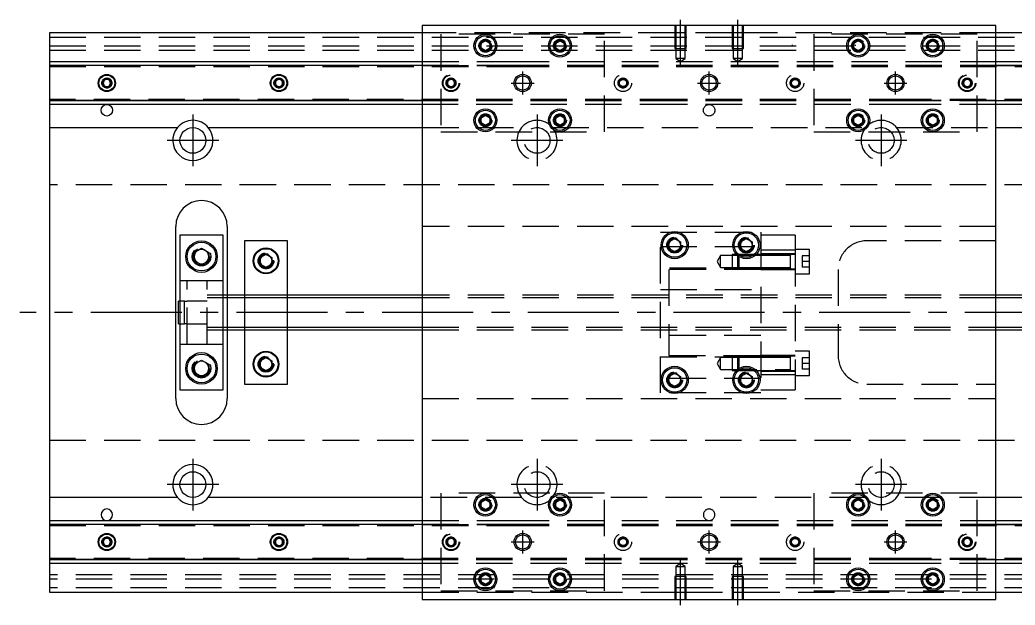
# Model space of a CAD drawing. Extents: x -10 to 660, y -257 to 102.
# Drawn here: x -10.3 to 336.7, y -102 to 102 of the extents above; entities that cross this region are included whole.
import ezdxf

# ---------------------------------------------------------------- set-up
doc = ezdxf.new("R2010")
doc.units = 0
doc.linetypes.add('CENTER', pattern=[50.8, 31.75, -6.35, 6.35, -6.35])
doc.linetypes.add('DASHED', pattern=[19.05, 12.7, -6.35])
doc.layers.get('0').update_dxf_attribs({"linetype": 'CONTINUOUS'})
doc.layers.add('CENTER', color=1, linetype='CENTER')

msp = doc.modelspace()

# ---------------------------------------------------------------- linework, layer by layer
at = {"color": 7, "linetype": 'CONTINUOUS'}
for p, q in [((0, 97.5), (0, 87.5)), ((130, 97.5), (0, 97.5)), ((330, 100), (130, 100)), ((130, 100), (130, -100)), ((330, -100), (330, 100)), ((460, 97.5), (330, 97.5)), ((150.5, 93.866026), (152, 94.73205)), ((150.5, 92.133974), (150.5, 93.866026)), ((152, 94.73205), (153.5, 93.866026)), ((153.5, 93.866026), (153.5, 92.133974)), ((176.5, 93.866026), (178, 94.73205)), ((176.5, 92.133974), (176.5, 93.866026)), ((178, 94.73205), (179.5, 93.866026)), ((179.5, 93.866026), (179.5, 92.133974)), ((280.5, 93.866026), (282, 94.73205)), ((280.5, 92.133974), (280.5, 93.866026)), ((282, 94.73205), (283.5, 93.866026)), ((283.5, 93.866026), (283.5, 92.133974)), ((306.5, 93.866026), (308, 94.73205)), ((306.5, 92.133974), (306.5, 93.866026)), ((308, 94.73205), (309.5, 93.866026)), ((309.5, 93.866026), (309.5, 92.133974)), ((152, 91.26795), (150.5, 92.133974)), ((153.5, 92.133974), (152, 91.26795)), ((178, 91.26795), (176.5, 92.133974)), ((179.5, 92.133974), (178, 91.26795)), ((282, 91.26795), (280.5, 92.133974)), ((283.5, 92.133974), (282, 91.26795)), ((308, 91.26795), (306.5, 92.133974)), ((309.5, 92.133974), (308, 91.26795)), ((0, 87.5), (130, 87.5)), ((0, 87.5), (0, 86.247728)), ((330, 87.5), (460, 87.5)), ((0, 86.247728), (130, 86.247728)), ((0, 86.247728), (0, 73.752272)), ((330, 86.247728), (460, 86.247728)), ((18.75, 80.721688), (20, 81.443376)), ((18.75, 79.278312), (18.75, 80.721688)), ((20, 81.443376), (21.25, 80.721688)), ((21.25, 80.721688), (21.25, 79.278312)), ((78.75, 80.721688), (80, 81.443376)), ((78.75, 79.278312), (78.75, 80.721688)), ((80, 81.443376), (81.25, 80.721688)), ((81.25, 80.721688), (81.25, 79.278312)), ((20, 78.556624), (18.75, 79.278312)), ((21.25, 79.278312), (20, 78.556624)), ((80, 78.556624), (78.75, 79.278312)), ((81.25, 79.278312), (80, 78.556624)), ((130, 73.752272), (0, 73.752272)), ((0, 73.752272), (0, 72.5)), ((460, 73.752272), (330, 73.752272)), ((130, 72.5), (0, 72.5)), ((0, 72.5), (0, 64.5)), ((460, 72.5), (330, 72.5)), ((150.5, 67.866026), (152, 68.73205)), ((150.5, 66.133974), (150.5, 67.866026)), ((152, 65.26795), (150.5, 66.133974)), ((152, 68.73205), (153.5, 67.866026)), ((153.5, 66.133974), (152, 65.26795)), ((153.5, 67.866026), (153.5, 66.133974)), ((176.5, 67.866026), (178, 68.73205)), ((176.5, 66.133974), (176.5, 67.866026)), ((178, 65.26795), (176.5, 66.133974)), ((178, 68.73205), (179.5, 67.866026)), ((179.5, 66.133974), (178, 65.26795)), ((179.5, 67.866026), (179.5, 66.133974)), ((280.5, 67.866026), (282, 68.73205)), ((280.5, 66.133974), (280.5, 67.866026)), ((282, 65.26795), (280.5, 66.133974)), ((282, 68.73205), (283.5, 67.866026)), ((283.5, 66.133974), (282, 65.26795)), ((283.5, 67.866026), (283.5, 66.133974)), ((306.5, 67.866026), (308, 68.73205)), ((306.5, 66.133974), (306.5, 67.866026)), ((308, 65.26795), (306.5, 66.133974)), ((308, 68.73205), (309.5, 67.866026)), ((309.5, 66.133974), (308, 65.26795)), ((309.5, 67.866026), (309.5, 66.133974)), ((0, 64.5), (44.638098, 64.5)), ((0, 64.5), (0, -64.5)), ((55.361902, 64.5), (130, 64.5)), ((330, 64.5), (404.638098, 64.5)), ((44, -30), (44, 30)), ((62, 30), (62, 6)), ((45.5, 27), (45.5, -27)), ((60.5, 27), (45.5, 27)), ((60.5, -27), (60.5, 27)), ((83, 25), (68, 25)), ((68, 25), (68, 6)), ((83, 6), (83, 25)), ((216, 24.6547), (218, 25.809402)), ((216, 22.3453), (216, 24.6547)), ((218, 25.809402), (220, 24.6547)), ((220, 24.6547), (220, 22.3453)), ((241, 24.6547), (243, 25.809402)), ((241, 22.3453), (241, 24.6547)), ((243, 25.809402), (245, 24.6547)), ((245, 24.6547), (245, 22.3453)), ((50.5, 20.943376), (53, 22.386752)), ((50.5, 18.056624), (50.5, 20.943376)), ((53, 22.386752), (55.5, 20.943376)), ((55.5, 20.943376), (55.5, 18.056624)), ((218, 21.190598), (216, 22.3453)), ((220, 22.3453), (218, 21.190598)), ((243, 21.190598), (241, 22.3453)), ((245, 22.3453), (243, 21.190598)), ((53, 16.613248), (50.5, 18.056624)), ((55.5, 18.056624), (53, 16.613248)), ((73.5, 19.1547), (75.5, 20.309402)), ((73.5, 16.8453), (73.5, 19.1547)), ((75.5, 20.309402), (77.5, 19.1547)), ((77.5, 19.1547), (77.5, 16.8453)), ((75.5, 15.690598), (73.5, 16.8453)), ((77.5, 16.8453), (75.5, 15.690598)), ((45, -4), (45, 4)), ((45.5, 4), (45, 4)), ((130, 6), (60.5, 6)), ((405, 6), (330, 6)), ((45, -4), (45.5, -4)), ((60.5, -6), (130, -6)), ((62, -6), (62, -30)), ((68, -6), (68, -25)), ((83, -25), (83, -6)), ((330, -6), (405, -6)), ((50.5, -18.056624), (53, -16.613248)), ((53, -16.613248), (55.5, -18.056624)), ((73.5, -16.8453), (75.5, -15.690598)), ((73.5, -19.1547), (73.5, -16.8453)), ((75.5, -15.690598), (77.5, -16.8453)), ((77.5, -16.8453), (77.5, -19.1547)), ((50.5, -20.943376), (50.5, -18.056624)), ((55.5, -18.056624), (55.5, -20.943376)), ((75.5, -20.309402), (73.5, -19.1547)), ((77.5, -19.1547), (75.5, -20.309402)), ((53, -22.386752), (50.5, -20.943376)), ((55.5, -20.943376), (53, -22.386752)), ((216, -22.3453), (218, -21.190598)), ((216, -24.6547), (216, -22.3453)), ((218, -21.190598), (220, -22.3453)), ((220, -22.3453), (220, -24.6547)), ((241, -22.3453), (243, -21.190598)), ((241, -24.6547), (241, -22.3453)), ((243, -21.190598), (245, -22.3453)), ((245, -22.3453), (245, -24.6547)), ((45.5, -27), (60.5, -27)), ((68, -25), (83, -25)), ((218, -25.809402), (216, -24.6547)), ((220, -24.6547), (218, -25.809402)), ((243, -25.809402), (241, -24.6547)), ((245, -24.6547), (243, -25.809402)), ((0, -64.5), (0, -72.5)), ((44.638098, -64.5), (0, -64.5)), ((130, -64.5), (55.361902, -64.5)), ((150.5, -66.133974), (152, -65.26795)), ((152, -65.26795), (153.5, -66.133974)), ((176.5, -66.133974), (178, -65.26795)), ((178, -65.26795), (179.5, -66.133974)), ((280.5, -66.133974), (282, -65.26795)), ((282, -65.26795), (283.5, -66.133974)), ((306.5, -66.133974), (308, -65.26795)), ((308, -65.26795), (309.5, -66.133974)), ((404.638098, -64.5), (330, -64.5)), ((150.5, -67.866026), (150.5, -66.133974)), ((152, -68.73205), (150.5, -67.866026)), ((153.5, -67.866026), (152, -68.73205)), ((153.5, -66.133974), (153.5, -67.866026)), ((176.5, -67.866026), (176.5, -66.133974)), ((178, -68.73205), (176.5, -67.866026)), ((179.5, -67.866026), (178, -68.73205)), ((179.5, -66.133974), (179.5, -67.866026)), ((280.5, -67.866026), (280.5, -66.133974)), ((282, -68.73205), (280.5, -67.866026)), ((283.5, -67.866026), (282, -68.73205)), ((283.5, -66.133974), (283.5, -67.866026)), ((306.5, -67.866026), (306.5, -66.133974)), ((308, -68.73205), (306.5, -67.866026)), ((309.5, -67.866026), (308, -68.73205)), ((309.5, -66.133974), (309.5, -67.866026)), ((0, -72.5), (130, -72.5)), ((0, -72.5), (0, -73.752272)), ((330, -72.5), (460, -72.5)), ((0, -73.752272), (130, -73.752272)), ((0, -73.752272), (0, -86.247728)), ((330, -73.752272), (460, -73.752272)), ((18.75, -79.278312), (20, -78.556624)), ((18.75, -80.721688), (18.75, -79.278312)), ((20, -78.556624), (21.25, -79.278312)), ((21.25, -79.278312), (21.25, -80.721688)), ((78.75, -79.278312), (80, -78.556624)), ((78.75, -80.721688), (78.75, -79.278312)), ((80, -78.556624), (81.25, -79.278312)), ((81.25, -79.278312), (81.25, -80.721688)), ((20, -81.443376), (18.75, -80.721688)), ((21.25, -80.721688), (20, -81.443376)), ((80, -81.443376), (78.75, -80.721688)), ((81.25, -80.721688), (80, -81.443376)), ((130, -86.247728), (0, -86.247728)), ((0, -86.247728), (0, -87.5)), ((460, -86.247728), (330, -86.247728)), ((130, -87.5), (0, -87.5)), ((0, -87.5), (0, -97.5)), ((460, -87.5), (330, -87.5)), ((150.5, -92.133974), (152, -91.26795)), ((150.5, -93.866026), (150.5, -92.133974)), ((152, -91.26795), (153.5, -92.133974)), ((153.5, -92.133974), (153.5, -93.866026)), ((176.5, -92.133974), (178, -91.26795)), ((176.5, -93.866026), (176.5, -92.133974)), ((178, -91.26795), (179.5, -92.133974)), ((179.5, -92.133974), (179.5, -93.866026)), ((280.5, -92.133974), (282, -91.26795)), ((280.5, -93.866026), (280.5, -92.133974)), ((282, -91.26795), (283.5, -92.133974)), ((283.5, -92.133974), (283.5, -93.866026)), ((306.5, -92.133974), (308, -91.26795)), ((306.5, -93.866026), (306.5, -92.133974)), ((308, -91.26795), (309.5, -92.133974)), ((309.5, -92.133974), (309.5, -93.866026)), ((152, -94.73205), (150.5, -93.866026)), ((153.5, -93.866026), (152, -94.73205)), ((178, -94.73205), (176.5, -93.866026)), ((179.5, -93.866026), (178, -94.73205)), ((282, -94.73205), (280.5, -93.866026)), ((283.5, -93.866026), (282, -94.73205)), ((308, -94.73205), (306.5, -93.866026)), ((309.5, -93.866026), (308, -94.73205)), ((0, -97.5), (130, -97.5)), ((130, -100), (330, -100)), ((330, -97.5), (460, -97.5))]:
    msp.add_line(p, q, dxfattribs=at)
at = {"color": 3, "linetype": 'DASHED'}
for p, q in [((218.000006, 97.5), (130, 97.5)), ((218.000006, 100), (218.000006, 92)), ((221.999994, 97.5), (218.000006, 97.5)), ((218.35, 100), (218.35, 92)), ((221.65, 92), (221.65, 100)), ((221.999994, 92), (221.999994, 100)), ((238.000006, 97.5), (221.999994, 97.5)), ((238.000006, 100), (238.000006, 92)), ((241.999994, 97.5), (238.000006, 97.5)), ((238.35, 100), (238.35, 92)), ((241.65, 92), (241.65, 100)), ((241.999994, 92), (241.999994, 100)), ((330, 97.5), (241.999994, 97.5)), ((0, 96), (460, 96)), ((193.5, 97), (136.5, 97)), ((136.5, 97), (136.5, 63)), ((193.5, 63), (193.5, 97)), ((323.5, 97), (266.5, 97)), ((266.5, 97), (266.5, 63)), ((323.5, 63), (323.5, 97)), ((0, 93), (460, 93)), ((0, 91.5), (460, 91.5)), ((153.973226, 93.326156), (154, 93)), ((176, 93), (176.023172, 93.30356)), ((218.000006, 92), (221.999994, 92)), ((218.35, 92), (218.35, 88.5)), ((221.65, 88.5), (221.65, 92)), ((238.000006, 92), (241.999994, 92)), ((238.35, 92), (238.35, 88.5)), ((241.65, 88.5), (241.65, 92)), ((258.973226, 93.326156), (259, 93)), ((281, 93), (281.030168, 93.346066)), ((130, 87.5), (161.5, 87.5)), ((161.5, 87.5), (218.5, 87.5)), ((221.65, 88.5), (218.35, 88.5)), ((218.35, 88.5), (220, 87.547372)), ((218.5, 87.5), (241.5, 87.5)), ((220, 87.547372), (221.65, 88.5)), ((241.65, 88.5), (238.35, 88.5)), ((238.35, 88.5), (240, 87.547372)), ((240, 87.547372), (241.65, 88.5)), ((241.5, 87.5), (298.5, 87.5)), ((298.5, 87.5), (330, 87.5)), ((0, 86.1147), (130, 86.1147)), ((0, 86.1), (161.5, 86.1)), ((0, 85.8), (161.5, 85.8)), ((130, 86.247728), (161.5, 86.247728)), ((130, 86.1147), (161.5, 86.1147)), ((161.5, 86.247728), (218.5, 86.247728)), ((161.5, 86.1147), (218.5, 86.1147)), ((161.5, 86.1), (218.5, 86.1)), ((161.5, 85.8), (218.5, 85.8)), ((218.5, 86.247728), (241.5, 86.247728)), ((218.5, 86.1147), (241.5, 86.1147)), ((218.5, 86.1), (241.5, 86.1)), ((218.5, 85.8), (241.5, 85.8)), ((241.5, 86.247728), (298.5, 86.247728)), ((241.5, 86.1147), (298.5, 86.1147)), ((241.5, 86.1), (298.5, 86.1)), ((241.5, 86.1), (298.5, 86.1)), ((241.5, 85.8), (298.5, 85.8)), ((241.5, 85.8), (298.5, 85.8)), ((298.5, 86.247728), (330, 86.247728)), ((298.5, 86.1147), (330, 86.1147)), ((298.5, 86.1), (460, 86.1)), ((298.5, 85.8), (460, 85.8)), ((330, 86.1147), (460, 86.1147)), ((21.477374, 80.25955), (21.5, 80)), ((78.5, 80), (78.516134, 80.21941)), ((138.5, 80), (138.516134, 80.21941)), ((138.75, 80.721688), (140, 81.443376)), ((138.75, 79.278312), (138.75, 80.721688)), ((140, 81.443376), (141.25, 80.721688)), ((141.25, 80.721688), (141.25, 79.278312)), ((318.5, 80), (318.516134, 80.21941)), ((318.75, 80.721688), (320, 81.443376)), ((318.75, 79.278312), (318.75, 80.721688)), ((320, 81.443376), (321.25, 80.721688)), ((321.25, 80.721688), (321.25, 79.278312)), ((140, 78.556624), (138.75, 79.278312)), ((141.25, 79.278312), (140, 78.556624)), ((320, 78.556624), (318.75, 79.278312)), ((321.25, 79.278312), (320, 78.556624)), ((161.5, 74.2), (0, 74.2)), ((161.5, 73.9), (0, 73.9)), ((130, 73.8853), (0, 73.8853)), ((161.5, 73.8853), (130, 73.8853)), ((161.5, 73.752272), (130, 73.752272)), ((218.5, 74.2), (161.5, 74.2)), ((218.5, 73.9), (161.5, 73.9)), ((218.5, 73.8853), (161.5, 73.8853)), ((218.5, 73.752272), (161.5, 73.752272)), ((241.5, 74.2), (218.5, 74.2)), ((241.5, 73.9), (218.5, 73.9)), ((241.5, 73.8853), (218.5, 73.8853)), ((241.5, 73.752272), (218.5, 73.752272)), ((298.5, 74.2), (241.5, 74.2)), ((298.5, 74.2), (241.5, 74.2)), ((298.5, 73.9), (241.5, 73.9)), ((298.5, 73.9), (241.5, 73.9)), ((298.5, 73.8853), (241.5, 73.8853)), ((298.5, 73.752272), (241.5, 73.752272)), ((460, 74.2), (298.5, 74.2)), ((460, 73.9), (298.5, 73.9)), ((330, 73.8853), (298.5, 73.8853)), ((330, 73.752272), (298.5, 73.752272)), ((460, 73.8853), (330, 73.8853)), ((161.5, 72.5), (130, 72.5)), ((218.5, 72.5), (161.5, 72.5)), ((241.5, 72.5), (218.5, 72.5)), ((298.5, 72.5), (241.5, 72.5)), ((330, 72.5), (298.5, 72.5)), ((150, 67), (150.030168, 67.346066)), ((176, 67), (176.023172, 67.30356)), ((283.973226, 67.326156), (284, 67)), ((306, 67), (306.030168, 67.346066)), ((130, 64.5), (164.638098, 64.5)), ((136.5, 63), (193.5, 63)), ((175.361903, 64.5), (284.638097, 64.5)), ((266.5, 63), (323.5, 63)), ((295.361902, 64.5), (330, 64.5)), ((460, 44.5), (0, 44.5)), ((330, 30), (130, 30)), ((213, -28), (213, 28)), ((213, 28), (248, 28)), ((248, 28), (248, -28)), ((260, 27), (248, 27)), ((260, 27), (260, 21.748564)), ((330, 25), (285, 25)), ((213, 23), (248, 23)), ((215.5, 23.5), (215.518502, 23.803588)), ((240.5, 23.5), (240.518502, 23.803588)), ((260, 21.748564), (248, 21.748564)), ((265, 22.00352), (260, 22.00352)), ((260, 21.748564), (260, -21.748564)), ((265, 13.50352), (265, 22.00352)), ((50, 19.5), (50.020026, 19.846056)), ((77.983582, 18.286038), (78, 18)), ((234, 19.85352), (232.787564, 17.75352)), ((232.787564, 17.75352), (234, 15.65352)), ((234, 15.65352), (234, 19.85352)), ((238, 19.85352), (234, 19.85352)), ((238, 20.253516), (238, 15.253526)), ((239.532604, 20.253516), (238, 20.253516)), ((240, 19.85352), (238, 19.85352)), ((240.25722, 20.253516), (239.532604, 20.253516)), ((240.33547, 20.18899), (240, 19.85352)), ((240, 19.81727), (240, 19.85352)), ((240.816954, 19.85352), (240, 19.85352)), ((240, 15.65352), (240, 19.81727)), ((240.4, 20.253518), (240.25722, 20.253516)), ((240.4, 20.25352), (240.33547, 20.18899)), ((240.4, 20.25352), (240.4, 20.13808)), ((245.742786, 20.25352), (240.4, 20.25352)), ((245.74278, 20.253516), (240.4, 20.253518)), ((240.4, 20.13808), (240.4, 19.524764)), ((240.4, 19.524764), (240.4, 15.25352)), ((245.183046, 19.85352), (240.816954, 19.85352)), ((246.04396, 19.85352), (245.183046, 19.85352)), ((246.467402, 20.25352), (245.742786, 20.25352)), ((248, 19.85352), (246.04396, 19.85352)), ((248, 20.253516), (246.467396, 20.253516)), ((248, 20.25352), (246.467402, 20.25352)), ((260, 20.50352), (248, 20.50352)), ((258.405, 20.25352), (248, 20.25352)), ((258.4, 19.85352), (248, 19.85352)), ((260, 20.25352), (258.395, 20.25352)), ((258.4, 15.253516), (258.4, 20.253526)), ((258.4, 19.85352), (258.4, 20.253526)), ((258.4, 15.253516), (258.4, 20.253526)), ((258.4, 19.996122), (258.4, 20.25352)), ((258.4, 20.25352), (258.4, 19.996072)), ((258.4, 15.51097), (258.4, 19.996122)), ((258.4, 15.65352), (258.4, 19.85352)), ((262.5, 19.75352), (262.5, 17.75352)), ((265, 19.75352), (262.5, 19.75352)), ((262.5, 17.75352), (262.5, 15.75352)), ((265, 17.75352), (262.5, 17.75352)), ((248, 15.5), (213, 15.5)), ((216, 15), (216, -15)), ((248, 15), (216, 15)), ((234, 15.65352), (238, 15.65352)), ((238, 15.65352), (240, 15.65352)), ((238, 15.253526), (240.4, 15.253524)), ((240, 15.65352), (248, 15.65352)), ((240, 15.65352), (240.4, 15.25352)), ((240.4, 15.25352), (248, 15.25352)), ((248, 15.65352), (258.4, 15.65352)), ((248, 15.25352), (258.405, 15.25352)), ((248, 15.00352), (260, 15.00352)), ((258.395, 15.25352), (260, 15.25352)), ((258.4, 15.253516), (258.4, 15.65352)), ((258.4, 15.510988), (258.4, 15.25352)), ((258.4, 15.25352), (258.4, 15.51097)), ((265, 15.75352), (262.5, 15.75352)), ((275, 15), (275, -15)), ((48, 11), (45.5, 11)), ((48, -11), (48, 11)), ((55, 11), (48, 11)), ((55, -11), (55, 11)), ((60.5, 11), (55, 11)), ((260, 13.50352), (265, 13.50352)), ((213, 8), (248, 8)), ((47.1, 4), (45.5, 4)), ((47.1, -4), (47.1, 4)), ((48, 3.8), (47.1, 3.8)), ((55, 4), (48, 4)), ((60.5, 6), (55, 6)), ((60.5, 5.125), (55, 5.125)), ((62, 6), (62, 5.125)), ((62, 5.125), (62, -5.125)), ((68, 6), (68, 5.125)), ((68, 5.125), (68, -5.125)), ((83, 5.125), (83, 6)), ((83, -5.125), (83, 5.125)), ((330, 6), (130, 6)), ((330, 5.125), (130, 5.125)), ((45.5, -4), (47.1, -4)), ((47.1, -3.8), (48, -3.8)), ((48, -4), (55, -4)), ((55, -5.125), (60.5, -5.125)), ((55, -6), (60.5, -6)), ((62, -5.125), (62, -6)), ((68, -5.125), (68, -6)), ((83, -6), (83, -5.125)), ((130, -5.125), (330, -5.125)), ((130, -6), (330, -6)), ((248, -8), (213, -8)), ((45.5, -11), (48, -11)), ((48, -11), (55, -11)), ((55, -11), (60.5, -11)), ((265, -13.50352), (260, -13.50352)), ((265, -22.00352), (265, -13.50352)), ((213, -15.5), (248, -15.5)), ((216, -15), (248, -15)), ((234, -15.65352), (232.787564, -17.75352)), ((234, -19.85352), (234, -15.65352)), ((238, -15.65352), (234, -15.65352)), ((238, -15.253526), (238, -20.253516)), ((240.399994, -15.253526), (238, -15.253526)), ((240, -15.65352), (238, -15.65352)), ((240.4, -15.25352), (240, -15.65352)), ((240, -19.85352), (240, -15.65352)), ((248, -15.65352), (240, -15.65352)), ((248, -15.253526), (240.399994, -15.253526)), ((240.4, -15.25352), (240.4, -19.524764)), ((248, -15.25352), (240.4, -15.25352)), ((260, -15.00352), (248, -15.00352)), ((258.405, -15.25352), (248, -15.25352)), ((258.4, -15.65352), (248, -15.65352)), ((260, -15.25352), (258.395, -15.25352)), ((258.4, -20.253526), (258.4, -15.253516)), ((258.4, -20.25267), (258.4, -15.253516)), ((258.4, -15.51092), (258.4, -15.25352)), ((258.4, -15.25352), (258.4, -15.51097)), ((258.4, -19.996072), (258.4, -15.51092)), ((262.5, -15.75352), (262.5, -17.75352)), ((265, -15.75352), (262.5, -15.75352)), ((50, -19.5), (50.020026, -19.153944)), ((77.983582, -17.713962), (78, -18)), ((232.787564, -17.75352), (234, -19.85352)), ((234, -19.85352), (258.4, -19.85352)), ((238, -20.253516), (239.532604, -20.253516)), ((239.532604, -20.253516), (240.25722, -20.253516)), ((240, -19.85352), (240.33547, -20.18899)), ((240.25722, -20.253516), (240.399994, -20.253516)), ((240.33547, -20.18899), (240.4, -20.25352)), ((240.4, -19.524764), (240.4, -20.13808)), ((240.4, -20.13808), (240.4, -20.25352)), ((240.4, -20.25352), (245.742786, -20.25352)), ((245.742786, -20.25352), (246.467402, -20.25352)), ((246.467396, -20.253516), (248, -20.253516)), ((246.467402, -20.25352), (248, -20.25352)), ((248, -20.25352), (258.405, -20.25352)), ((248, -20.50352), (260, -20.50352)), ((258.395, -20.25352), (260, -20.25352)), ((258.4, -19.996054), (258.4, -20.25352)), ((258.4, -20.25352), (258.4, -19.996072)), ((258.4, -20.253526), (258.4, -20.25267)), ((262.5, -17.75352), (262.5, -19.75352)), ((265, -17.75352), (262.5, -17.75352)), ((265, -19.75352), (262.5, -19.75352)), ((248, -23), (213, -23)), ((215.5, -23.5), (215.518502, -23.196412)), ((240.5, -23.5), (240.518502, -23.196412)), ((260, -21.748564), (248, -21.748564)), ((260, -21.748564), (248, -21.748564)), ((260, -21.748564), (260, -27)), ((260, -22.00352), (265, -22.00352)), ((248, -27), (260, -27)), ((285, -25), (330, -25)), ((130, -30), (330, -30)), ((248, -28), (213, -28)), ((0, -44.5), (460, -44.5)), ((164.638098, -64.5), (130, -64.5)), ((193.5, -63), (136.5, -63)), ((136.5, -63), (136.5, -97)), ((284.638097, -64.5), (175.361903, -64.5)), ((193.5, -97), (193.5, -63)), ((323.5, -63), (266.5, -63)), ((266.5, -63), (266.5, -97)), ((330, -64.5), (295.361902, -64.5)), ((323.5, -97), (323.5, -63)), ((153.973226, -66.673844), (154, -67)), ((176, -67), (176.023172, -66.69644)), ((283.973226, -66.673844), (284, -67)), ((309.973226, -66.673844), (310, -67)), ((130, -72.5), (161.5, -72.5)), ((161.5, -72.5), (218.5, -72.5)), ((218.5, -72.5), (241.5, -72.5)), ((241.5, -72.5), (298.5, -72.5)), ((298.5, -72.5), (330, -72.5)), ((0, -73.8853), (130, -73.8853)), ((0, -73.9), (161.5, -73.9)), ((0, -74.2), (161.5, -74.2)), ((130, -73.752272), (161.5, -73.752272)), ((130, -73.8853), (161.5, -73.8853)), ((161.5, -73.752272), (218.5, -73.752272)), ((161.5, -73.8853), (218.5, -73.8853)), ((161.5, -73.9), (218.5, -73.9)), ((161.5, -74.2), (218.5, -74.2)), ((218.5, -73.752272), (241.5, -73.752272)), ((218.5, -73.8853), (241.5, -73.8853)), ((218.5, -73.9), (241.5, -73.9)), ((218.5, -74.2), (241.5, -74.2)), ((241.5, -73.752272), (298.5, -73.752272)), ((241.5, -73.8853), (298.5, -73.8853)), ((241.5, -73.9), (298.5, -73.9)), ((241.5, -73.9), (298.5, -73.9)), ((241.5, -74.2), (298.5, -74.2)), ((241.5, -74.2), (298.5, -74.2)), ((298.5, -73.752272), (330, -73.752272)), ((298.5, -73.8853), (330, -73.8853)), ((298.5, -73.9), (460, -73.9)), ((298.5, -74.2), (460, -74.2)), ((330, -73.8853), (460, -73.8853)), ((21.477374, -79.74045), (21.5, -80)), ((78.5, -80), (78.516134, -79.78059)), ((138.5, -80), (138.516134, -79.78059)), ((138.75, -79.278312), (140, -78.556624)), ((138.75, -80.721688), (138.75, -79.278312)), ((140, -78.556624), (141.25, -79.278312)), ((141.25, -79.278312), (141.25, -80.721688)), ((318.75, -79.278312), (320, -78.556624)), ((318.75, -80.721688), (318.75, -79.278312)), ((320, -78.556624), (321.25, -79.278312)), ((321.25, -79.278312), (321.25, -80.721688)), ((321.477374, -79.74045), (321.5, -80)), ((140, -81.443376), (138.75, -80.721688)), ((141.25, -80.721688), (140, -81.443376)), ((320, -81.443376), (318.75, -80.721688)), ((321.25, -80.721688), (320, -81.443376)), ((161.5, -85.8), (0, -85.8)), ((161.5, -86.1), (0, -86.1)), ((130, -86.1147), (0, -86.1147)), ((161.5, -86.1147), (130, -86.1147)), ((161.5, -86.247728), (130, -86.247728)), ((218.5, -85.8), (161.5, -85.8)), ((218.5, -86.1), (161.5, -86.1)), ((218.5, -86.1147), (161.5, -86.1147)), ((218.5, -86.247728), (161.5, -86.247728)), ((241.5, -85.8), (218.5, -85.8)), ((241.5, -86.1), (218.5, -86.1)), ((241.5, -86.1147), (218.5, -86.1147)), ((241.5, -86.247728), (218.5, -86.247728)), ((298.5, -85.8), (241.5, -85.8)), ((298.5, -85.8), (241.5, -85.8)), ((298.5, -86.1), (241.5, -86.1)), ((298.5, -86.1), (241.5, -86.1)), ((298.5, -86.1147), (241.5, -86.1147)), ((298.5, -86.247728), (241.5, -86.247728)), ((460, -85.8), (298.5, -85.8)), ((460, -86.1), (298.5, -86.1)), ((330, -86.1147), (298.5, -86.1147)), ((330, -86.247728), (298.5, -86.247728)), ((460, -86.1147), (330, -86.1147)), ((161.5, -87.5), (130, -87.5)), ((218.5, -87.5), (161.5, -87.5)), ((220, -87.547372), (218.35, -88.5)), ((218.35, -88.5), (220, -88.5)), ((218.35, -88.5), (218.35, -92)), ((241.5, -87.5), (218.5, -87.5)), ((221.65, -88.5), (220, -87.547372)), ((220, -88.5), (221.65, -88.5)), ((221.65, -92), (221.65, -88.5)), ((240, -87.547372), (238.35, -88.5)), ((238.35, -88.5), (240, -88.5)), ((238.35, -88.5), (238.35, -92)), ((241.65, -88.5), (240, -87.547372)), ((240, -88.5), (241.65, -88.5)), ((298.5, -87.5), (241.5, -87.5)), ((241.65, -92), (241.65, -88.5)), ((330, -87.5), (298.5, -87.5)), ((460, -91.5), (0, -91.5)), ((460, -93), (0, -93)), ((153.973226, -92.673844), (154, -93)), ((179.973226, -92.673844), (180, -93)), ((221.999994, -92), (218.000006, -92)), ((218.000006, -92), (218.000006, -100)), ((218.35, -92), (218.35, -100)), ((221.65, -100), (221.65, -92)), ((221.999994, -100), (221.999994, -92)), ((241.999994, -92), (238.000006, -92)), ((238.000006, -92), (238.000006, -100)), ((238.35, -92), (238.35, -100)), ((241.65, -100), (241.65, -92)), ((241.999994, -100), (241.999994, -92)), ((283.973226, -92.673844), (284, -93)), ((306, -93), (306.030168, -92.653934)), ((460, -96), (0, -96)), ((136.5, -97), (193.5, -97)), ((266.5, -97), (323.5, -97)), ((130, -97.5), (218.000006, -97.5)), ((218.000006, -97.5), (221.999994, -97.5)), ((221.999994, -97.5), (238.000006, -97.5)), ((238.000006, -97.5), (241.999994, -97.5)), ((241.999994, -97.5), (330, -97.5))]:
    msp.add_line(p, q, dxfattribs=at)
at = {"color": 3, "linetype": 'CONTINUOUS'}
for p, q in [((130, 5.125), (60.5, 5.125)), ((405, 5.125), (330, 5.125)), ((60.5, -5.125), (130, -5.125)), ((330, -5.125), (405, -5.125))]:
    msp.add_line(p, q, dxfattribs=at)
at = {"color": 7, "linetype": 'CONTINUOUS'}
for centre, radius in [((152, 93), 4), ((152, 93), 3.5), ((178, 93), 4), ((178, 93), 3.5), ((282, 93), 4), ((282, 93), 3.5), ((308, 93), 4), ((308, 93), 3.5), ((20, 80), 3), ((20, 80), 2.75), ((80, 80), 3), ((80, 80), 2.75), ((165, 80), 2.5), ((230, 80), 3), ((230, 80), 2.5), ((295, 80), 2.5), ((20, 70.5), 2), ((152, 67), 4), ((152, 67), 3.5), ((178, 67), 4), ((178, 67), 3.5), ((282, 67), 4), ((282, 67), 3.5), ((308, 67), 4), ((308, 67), 3.5), ((50, 60), 4.5), ((218, 23.5), 4.75), ((243, 23.5), 4.75), ((53, 19.5), 5.5), ((53, 19.5), 5), ((218, 23.5), 4.25), ((243, 23.5), 4.25), ((75.5, 18), 4.5), ((75.5, 18), 4.25), ((75.5, -18), 4.5), ((75.5, -18), 4.25), ((53, -19.5), 5.5), ((53, -19.5), 5), ((218, -23.5), 4.75), ((218, -23.5), 4.25), ((243, -23.5), 4.75), ((243, -23.5), 4.25), ((50, -60), 4.5), ((152, -67), 4), ((152, -67), 3.5), ((178, -67), 4), ((178, -67), 3.5), ((282, -67), 4), ((282, -67), 3.5), ((308, -67), 4), ((308, -67), 3.5), ((20, -80), 3), ((20, -80), 2.75), ((80, -80), 3), ((80, -80), 2.75), ((165, -80), 2.5), ((230, -80), 3), ((230, -80), 2.5), ((295, -80), 2.5), ((152, -93), 4), ((152, -93), 3.5), ((178, -93), 4), ((178, -93), 3.5), ((282, -93), 4), ((282, -93), 3.5), ((308, -93), 4), ((308, -93), 3.5)]:
    msp.add_circle(centre, radius, dxfattribs=at)
at = {"color": 3, "linetype": 'DASHED'}
for centre, radius in [((152, 93), 2.25), ((152, 93), 2), ((178, 93), 2.25), ((178, 93), 2), ((282, 93), 2.25), ((282, 93), 2), ((308, 93), 2.25), ((308, 93), 2), ((20, 80), 1.75), ((20, 80), 1.5), ((80, 80), 1.75), ((80, 80), 1.5), ((140, 80), 3), ((140, 80), 2.75), ((140, 80), 1.75), ((140, 80), 1.5), ((200, 80), 3), ((200, 80), 1.75), ((200, 80), 1.5), ((200, 80), 1.25), ((260, 80), 3), ((260, 80), 1.75), ((260, 80), 1.5), ((260, 80), 1.25), ((320, 80), 3), ((320, 80), 2.75), ((320, 80), 1.75), ((320, 80), 1.5), ((230, 70.5), 2), ((152, 67), 2.25), ((152, 67), 2), ((178, 67), 2.25), ((178, 67), 2), ((282, 67), 2.25), ((282, 67), 2), ((308, 67), 2.25), ((308, 67), 2), ((170, 60), 4.5), ((290, 60), 4.5), ((218, 23.5), 2.75), ((218, 23.5), 2.5), ((243, 23.5), 2.75), ((243, 23.5), 2.5), ((53, 19.5), 3.25), ((53, 19.5), 3), ((75.5, 18), 2.75), ((75.5, 18), 2.5), ((53, -19.5), 3.25), ((53, -19.5), 3), ((75.5, -18), 2.75), ((75.5, -18), 2.5), ((218, -23.5), 2.75), ((243, -23.5), 2.75), ((218, -23.5), 2.5), ((243, -23.5), 2.5), ((170, -60), 4.5), ((290, -60), 4.5), ((152, -67), 2.25), ((152, -67), 2), ((178, -67), 2.25), ((178, -67), 2), ((282, -67), 2.25), ((282, -67), 2), ((308, -67), 2.25), ((308, -67), 2), ((20, -80), 1.75), ((20, -80), 1.5), ((80, -80), 1.75), ((80, -80), 1.5), ((140, -80), 3), ((140, -80), 2.75), ((140, -80), 1.75), ((140, -80), 1.5), ((200, -80), 3), ((200, -80), 1.75), ((200, -80), 1.5), ((200, -80), 1.25), ((260, -80), 3), ((260, -80), 1.75), ((260, -80), 1.5), ((260, -80), 1.25), ((320, -80), 3), ((320, -80), 2.75), ((320, -80), 1.75), ((320, -80), 1.5), ((152, -93), 2.25), ((152, -93), 2), ((178, -93), 2.25), ((178, -93), 2), ((282, -93), 2.25), ((282, -93), 2), ((308, -93), 2.25), ((308, -93), 2)]:
    msp.add_circle(centre, radius, dxfattribs=at)
at = {"color": 3, "linetype": 'CONTINUOUS'}
for centre in [(165, 80), (295, 80), (165, -80), (295, -80)]:
    msp.add_circle(centre, 3, dxfattribs=at)
at = {"color": 7, "linetype": 'CONTINUOUS'}
for centre, radius, start, end in [((152, 93), 1.65, 144.619977, 155.380023), ((152, 93), 1.65, 95.380023, 144.619977), ((152, 93), 1.65, 84.619977, 95.380023), ((152, 93), 1.65, 35.380023, 84.619977), ((152, 93), 1.65, 24.619977, 35.380023), ((178, 93), 1.65, 144.619977, 155.380023), ((178, 93), 1.65, 95.380023, 144.619977), ((178, 93), 1.65, 84.619977, 95.380023), ((178, 93), 1.65, 35.380023, 84.619977), ((178, 93), 1.65, 24.619977, 35.380023), ((282, 93), 1.65, 144.619977, 155.380023), ((282, 93), 1.65, 95.380023, 144.619977), ((282, 93), 1.65, 84.619977, 95.380023), ((282, 93), 1.65, 35.380023, 84.619977), ((282, 93), 1.65, 24.619977, 35.380023), ((308, 93), 1.65, 144.619977, 155.380023), ((308, 93), 1.65, 95.380023, 144.619977), ((308, 93), 1.65, 84.619977, 95.380023), ((308, 93), 1.65, 35.380023, 84.619977), ((308, 93), 1.65, 24.619977, 35.380023), ((152, 93), 1.65, 155.380023, 180), ((152, 93), 1.65, 180, 204.619977), ((152, 93), 1.65, 204.619977, 215.380023), ((152, 93), 1.65, 215.380023, 264.619977), ((152, 93), 1.65, 264.619977, 275.380023), ((152, 93), 1.65, 275.380023, 324.619977), ((152, 93), 1.65, 324.619977, 335.380023), ((152, 93), 1.65, 335.380023, 24.619977), ((178, 93), 1.65, 155.380023, 180), ((178, 93), 1.65, 180, 204.619977), ((178, 93), 1.65, 204.619977, 215.380023), ((178, 93), 1.65, 215.380023, 264.619977), ((178, 93), 1.65, 264.619977, 275.380023), ((178, 93), 1.65, 275.380023, 324.619977), ((178, 93), 1.65, 324.619977, 335.380023), ((178, 93), 1.65, 335.380023, 24.619977), ((282, 93), 1.65, 155.380023, 180), ((282, 93), 1.65, 180, 204.619977), ((282, 93), 1.65, 204.619977, 215.380023), ((282, 93), 1.65, 215.380023, 264.619977), ((282, 93), 1.65, 264.619977, 275.380023), ((282, 93), 1.65, 275.380023, 324.619977), ((282, 93), 1.65, 324.619977, 335.380023), ((282, 93), 1.65, 335.380023, 24.619977), ((308, 93), 1.65, 155.380023, 180), ((308, 93), 1.65, 180, 204.619977), ((308, 93), 1.65, 204.619977, 215.380023), ((308, 93), 1.65, 215.380023, 264.619977), ((308, 93), 1.65, 264.619977, 275.380023), ((308, 93), 1.65, 275.380023, 324.619977), ((308, 93), 1.65, 324.619977, 335.380023), ((308, 93), 1.65, 335.380023, 24.619977), ((20, 80), 1.25, 120, 180), ((20, 80), 1.25, 180, 240), ((20, 80), 1.25, 60, 120), ((20, 80), 1.25, 0, 60), ((20, 80), 1.25, 300, 0), ((80, 80), 1.25, 120, 180), ((80, 80), 1.25, 180, 240), ((80, 80), 1.25, 60, 120), ((80, 80), 1.25, 0, 60), ((80, 80), 1.25, 300, 0), ((20, 80), 1.25, 240, 300), ((80, 80), 1.25, 240, 300), ((50, 60), 7, 40.005201, 139.994799), ((152, 67), 1.65, 155.380023, 180), ((152, 67), 1.65, 180, 204.619977), ((152, 67), 1.65, 144.619977, 155.380023), ((152, 67), 1.65, 204.619977, 215.380023), ((152, 67), 1.65, 95.380023, 144.619977), ((152, 67), 1.65, 215.380023, 264.619977), ((152, 67), 1.65, 84.619977, 95.380023), ((152, 67), 1.65, 35.380023, 84.619977), ((152, 67), 1.65, 275.380023, 324.619977), ((152, 67), 1.65, 24.619977, 35.380023), ((152, 67), 1.65, 324.619977, 335.380023), ((152, 67), 1.65, 335.380023, 24.619977), ((178, 67), 1.65, 155.380023, 180), ((178, 67), 1.65, 180, 204.619977), ((178, 67), 1.65, 144.619977, 155.380023), ((178, 67), 1.65, 204.619977, 215.380023), ((178, 67), 1.65, 95.380023, 144.619977), ((178, 67), 1.65, 215.380023, 264.619977), ((178, 67), 1.65, 84.619977, 95.380023), ((178, 67), 1.65, 35.380023, 84.619977), ((178, 67), 1.65, 275.380023, 324.619977), ((178, 67), 1.65, 24.619977, 35.380023), ((178, 67), 1.65, 324.619977, 335.380023), ((178, 67), 1.65, 335.380023, 24.619977), ((282, 67), 1.65, 155.380023, 180), ((282, 67), 1.65, 180, 204.619977), ((282, 67), 1.65, 144.619977, 155.380023), ((282, 67), 1.65, 204.619977, 215.380023), ((282, 67), 1.65, 95.380023, 144.619977), ((282, 67), 1.65, 215.380023, 264.619977), ((282, 67), 1.65, 84.619977, 95.380023), ((282, 67), 1.65, 35.380023, 84.619977), ((282, 67), 1.65, 275.380023, 324.619977), ((282, 67), 1.65, 24.619977, 35.380023), ((282, 67), 1.65, 324.619977, 335.380023), ((282, 67), 1.65, 335.380023, 24.619977), ((308, 67), 1.65, 155.380023, 180), ((308, 67), 1.65, 180, 204.619977), ((308, 67), 1.65, 144.619977, 155.380023), ((308, 67), 1.65, 204.619977, 215.380023), ((308, 67), 1.65, 95.380023, 144.619977), ((308, 67), 1.65, 215.380023, 264.619977), ((308, 67), 1.65, 84.619977, 95.380023), ((308, 67), 1.65, 35.380023, 84.619977), ((308, 67), 1.65, 275.380023, 324.619977), ((308, 67), 1.65, 24.619977, 35.380023), ((308, 67), 1.65, 324.619977, 335.380023), ((308, 67), 1.65, 335.380023, 24.619977), ((50, 60), 7, 139.994799, 40.005201), ((152, 67), 1.65, 264.619977, 275.380023), ((178, 67), 1.65, 264.619977, 275.380023), ((282, 67), 1.65, 264.619977, 275.380023), ((308, 67), 1.65, 264.619977, 275.380023), ((53, 30), 9, 90, 180), ((53, 30), 9, 0, 90), ((218, 23.5), 2.1, 137.75279, 162.24721), ((218, 23.5), 2.1, 102.24721, 137.75279), ((218, 23.5), 2.1, 77.75279, 102.24721), ((218, 23.5), 2.1, 42.24721, 77.75279), ((218, 23.5), 2.1, 17.75279, 42.24721), ((243, 23.5), 2.1, 137.75279, 162.24721), ((243, 23.5), 2.1, 102.24721, 137.75279), ((243, 23.5), 2.1, 77.75279, 102.24721), ((243, 23.5), 2.1, 42.24721, 77.75279), ((243, 23.5), 2.1, 17.75279, 42.24721), ((53, 19.5), 2.5, 120, 180), ((53, 19.5), 2.5, 60, 120), ((53, 19.5), 2.5, 0, 60), ((218, 23.5), 2.1, 162.24721, 180), ((218, 23.5), 2.1, 180, 197.75279), ((218, 23.5), 2.1, 197.75279, 222.24721), ((218, 23.5), 2.1, 222.24721, 257.75279), ((218, 23.5), 2.1, 257.75279, 282.24721), ((218, 23.5), 2.1, 282.24721, 317.75279), ((218, 23.5), 2.1, 317.75279, 342.24721), ((218, 23.5), 2.1, 342.24721, 17.75279), ((243, 23.5), 2.1, 162.24721, 180), ((243, 23.5), 2.1, 180, 197.75279), ((243, 23.5), 2.1, 197.75279, 222.24721), ((243, 23.5), 2.1, 222.24721, 257.75279), ((243, 23.5), 2.1, 257.75279, 282.24721), ((243, 23.5), 2.1, 282.24721, 317.75279), ((243, 23.5), 2.1, 317.75279, 342.24721), ((243, 23.5), 2.1, 342.24721, 17.75279), ((53, 19.5), 2.5, 180, 240), ((53, 19.5), 2.5, 300, 0), ((75.5, 18), 2.1, 162.24721, 180), ((75.5, 18), 2.1, 180, 197.75279), ((75.5, 18), 2.1, 137.75279, 162.24721), ((75.5, 18), 2.1, 197.75279, 222.24721), ((75.5, 18), 2.1, 102.24721, 137.75279), ((75.5, 18), 2.1, 77.75279, 102.24721), ((75.5, 18), 2.1, 42.24721, 77.75279), ((75.5, 18), 2.1, 17.75279, 42.24721), ((75.5, 18), 2.1, 317.75279, 342.24721), ((75.5, 18), 2.1, 342.24721, 17.75279), ((53, 19.5), 2.5, 240, 300), ((75.5, 18), 2.1, 222.24721, 257.75279), ((75.5, 18), 2.1, 257.75279, 282.24721), ((75.5, 18), 2.1, 282.24721, 317.75279), ((53, -19.5), 2.5, 120, 180), ((53, -19.5), 2.5, 60, 120), ((53, -19.5), 2.5, 0, 60), ((75.5, -18), 2.1, 137.75279, 162.24721), ((75.5, -18), 2.1, 102.24721, 137.75279), ((75.5, -18), 2.1, 77.75279, 102.24721), ((75.5, -18), 2.1, 42.24721, 77.75279), ((75.5, -18), 2.1, 17.75279, 42.24721), ((53, -19.5), 2.5, 180, 240), ((53, -19.5), 2.5, 300, 0), ((75.5, -18), 2.1, 162.24721, 180), ((75.5, -18), 2.1, 180, 197.75279), ((75.5, -18), 2.1, 197.75279, 222.24721), ((75.5, -18), 2.1, 222.24721, 257.75279), ((75.5, -18), 2.1, 257.75279, 282.24721), ((75.5, -18), 2.1, 282.24721, 317.75279), ((75.5, -18), 2.1, 317.75279, 342.24721), ((75.5, -18), 2.1, 342.24721, 17.75279), ((53, -19.5), 2.5, 240, 300), ((218, -23.5), 2.1, 162.24721, 180), ((218, -23.5), 2.1, 180, 197.75279), ((218, -23.5), 2.1, 137.75279, 162.24721), ((218, -23.5), 2.1, 197.75279, 222.24721), ((218, -23.5), 2.1, 102.24721, 137.75279), ((218, -23.5), 2.1, 77.75279, 102.24721), ((218, -23.5), 2.1, 42.24721, 77.75279), ((218, -23.5), 2.1, 17.75279, 42.24721), ((218, -23.5), 2.1, 317.75279, 342.24721), ((218, -23.5), 2.1, 342.24721, 17.75279), ((243, -23.5), 2.1, 162.24721, 180), ((243, -23.5), 2.1, 180, 197.75279), ((243, -23.5), 2.1, 137.75279, 162.24721), ((243, -23.5), 2.1, 197.75279, 222.24721), ((243, -23.5), 2.1, 102.24721, 137.75279), ((243, -23.5), 2.1, 77.75279, 102.24721), ((243, -23.5), 2.1, 42.24721, 77.75279), ((243, -23.5), 2.1, 17.75279, 42.24721), ((243, -23.5), 2.1, 317.75279, 342.24721), ((243, -23.5), 2.1, 342.24721, 17.75279), ((218, -23.5), 2.1, 222.24721, 257.75279), ((218, -23.5), 2.1, 257.75279, 282.24721), ((218, -23.5), 2.1, 282.24721, 317.75279), ((243, -23.5), 2.1, 222.24721, 257.75279), ((243, -23.5), 2.1, 257.75279, 282.24721), ((243, -23.5), 2.1, 282.24721, 317.75279), ((53, -30), 9, 180, 270), ((53, -30), 9, 270, 0), ((50, -60), 7, 319.994799, 220.005201), ((50, -60), 7, 220.005201, 319.994799), ((152, -67), 1.65, 95.380023, 144.619977), ((152, -67), 1.65, 84.619977, 95.380023), ((152, -67), 1.65, 35.380023, 84.619977), ((178, -67), 1.65, 95.380023, 144.619977), ((178, -67), 1.65, 84.619977, 95.380023), ((178, -67), 1.65, 35.380023, 84.619977), ((282, -67), 1.65, 95.380023, 144.619977), ((282, -67), 1.65, 84.619977, 95.380023), ((282, -67), 1.65, 35.380023, 84.619977), ((308, -67), 1.65, 95.380023, 144.619977), ((308, -67), 1.65, 35.380023, 84.619977), ((20, -70.5), 2, 90, 270), ((20, -70.5), 2, 270, 90), ((152, -67), 1.65, 155.380023, 180), ((152, -67), 1.65, 180, 204.619977), ((152, -67), 1.65, 144.619977, 155.380023), ((152, -67), 1.65, 204.619977, 215.380023), ((152, -67), 1.65, 215.380023, 264.619977), ((152, -67), 1.65, 264.619977, 275.380023), ((152, -67), 1.65, 275.380023, 324.619977), ((152, -67), 1.65, 24.619977, 35.380023), ((152, -67), 1.65, 324.619977, 335.380023), ((152, -67), 1.65, 335.380023, 24.619977), ((178, -67), 1.65, 155.380023, 180), ((178, -67), 1.65, 180, 204.619977), ((178, -67), 1.65, 144.619977, 155.380023), ((178, -67), 1.65, 204.619977, 215.380023), ((178, -67), 1.65, 215.380023, 264.619977), ((178, -67), 1.65, 264.619977, 275.380023), ((178, -67), 1.65, 275.380023, 324.619977), ((178, -67), 1.65, 24.619977, 35.380023), ((178, -67), 1.65, 324.619977, 335.380023), ((178, -67), 1.65, 335.380023, 24.619977), ((282, -67), 1.65, 155.380023, 180), ((282, -67), 1.65, 180, 204.619977), ((282, -67), 1.65, 144.619977, 155.380023), ((282, -67), 1.65, 204.619977, 215.380023), ((282, -67), 1.65, 215.380023, 264.619977), ((282, -67), 1.65, 264.619977, 275.380023), ((282, -67), 1.65, 275.380023, 324.619977), ((282, -67), 1.65, 24.619977, 35.380023), ((282, -67), 1.65, 324.619977, 335.380023), ((282, -67), 1.65, 335.380023, 24.619977), ((308, -67), 1.65, 155.380023, 180), ((308, -67), 1.65, 180, 204.619977), ((308, -67), 1.65, 144.619977, 155.380023), ((308, -67), 1.65, 204.619977, 215.380023), ((308, -67), 1.65, 215.380023, 264.619977), ((308, -67), 1.65, 264.619977, 275.380023), ((308, -67), 1.65, 275.380023, 324.619977), ((308, -67), 1.65, 24.619977, 35.380023), ((308, -67), 1.65, 324.619977, 335.380023), ((308, -67), 1.65, 335.380023, 24.619977), ((20, -80), 1.25, 120, 180), ((20, -80), 1.25, 60, 120), ((20, -80), 1.25, 0, 60), ((80, -80), 1.25, 120, 180), ((80, -80), 1.25, 60, 120), ((80, -80), 1.25, 0, 60), ((20, -80), 1.25, 180, 240), ((20, -80), 1.25, 240, 300), ((20, -80), 1.25, 300, 0), ((80, -80), 1.25, 180, 240), ((80, -80), 1.25, 240, 300), ((80, -80), 1.25, 300, 0), ((152, -93), 1.65, 155.380023, 180), ((152, -93), 1.65, 180, 204.619977), ((152, -93), 1.65, 144.619977, 155.380023), ((152, -93), 1.65, 204.619977, 215.380023), ((152, -93), 1.65, 95.380023, 144.619977), ((152, -93), 1.65, 84.619977, 95.380023), ((152, -93), 1.65, 35.380023, 84.619977), ((152, -93), 1.65, 24.619977, 35.380023), ((152, -93), 1.65, 324.619977, 335.380023), ((152, -93), 1.65, 335.380023, 24.619977), ((178, -93), 1.65, 155.380023, 180), ((178, -93), 1.65, 180, 204.619977), ((178, -93), 1.65, 144.619977, 155.380023), ((178, -93), 1.65, 204.619977, 215.380023), ((178, -93), 1.65, 95.380023, 144.619977), ((178, -93), 1.65, 84.619977, 95.380023), ((178, -93), 1.65, 35.380023, 84.619977), ((178, -93), 1.65, 24.619977, 35.380023), ((178, -93), 1.65, 324.619977, 335.380023), ((178, -93), 1.65, 335.380023, 24.619977), ((282, -93), 1.65, 155.380023, 180), ((282, -93), 1.65, 180, 204.619977), ((282, -93), 1.65, 144.619977, 155.380023), ((282, -93), 1.65, 204.619977, 215.380023), ((282, -93), 1.65, 95.380023, 144.619977), ((282, -93), 1.65, 84.619977, 95.380023), ((282, -93), 1.65, 35.380023, 84.619977), ((282, -93), 1.65, 24.619977, 35.380023), ((282, -93), 1.65, 324.619977, 335.380023), ((282, -93), 1.65, 335.380023, 24.619977), ((308, -93), 1.65, 155.380023, 180), ((308, -93), 1.65, 180, 204.619977), ((308, -93), 1.65, 144.619977, 155.380023), ((308, -93), 1.65, 204.619977, 215.380023), ((308, -93), 1.65, 95.380023, 144.619977), ((308, -93), 1.65, 84.619977, 95.380023), ((308, -93), 1.65, 35.380023, 84.619977), ((308, -93), 1.65, 24.619977, 35.380023), ((308, -93), 1.65, 324.619977, 335.380023), ((308, -93), 1.65, 335.380023, 24.619977), ((152, -93), 1.65, 215.380023, 264.619977), ((152, -93), 1.65, 264.619977, 275.380023), ((152, -93), 1.65, 275.380023, 324.619977), ((178, -93), 1.65, 215.380023, 264.619977), ((178, -93), 1.65, 264.619977, 275.380023), ((178, -93), 1.65, 275.380023, 324.619977), ((282, -93), 1.65, 215.380023, 264.619977), ((282, -93), 1.65, 264.619977, 275.380023), ((282, -93), 1.65, 275.380023, 324.619977), ((308, -93), 1.65, 215.380023, 264.619977), ((308, -93), 1.65, 264.619977, 275.380023), ((308, -93), 1.65, 275.380023, 324.619977)]:
    msp.add_arc(centre, radius, start, end, dxfattribs=at)
at = {"color": 3, "linetype": 'DASHED'}
for centre, radius, start, end in [((140, 80), 1.25, 120, 180), ((140, 80), 1.25, 180, 240), ((140, 80), 1.25, 60, 120), ((140, 80), 1.25, 0, 60), ((140, 80), 1.25, 300, 0), ((320, 80), 1.25, 120, 180), ((320, 80), 1.25, 180, 240), ((320, 80), 1.25, 60, 120), ((320, 80), 1.25, 0, 60), ((320, 80), 1.25, 300, 0), ((140, 80), 1.25, 240, 300), ((320, 80), 1.25, 240, 300), ((170, 60), 7, 40.005201, 139.994799), ((290, 60), 7, 40.005201, 139.994799), ((170, 60), 7, 139.994799, 40.005201), ((290, 60), 7, 139.994799, 40.005201), ((285, 15), 10, 90, 180), ((285, -15), 10, 180, 270), ((170, -60), 7, 319.994799, 220.005201), ((290, -60), 7, 319.994799, 220.005201), ((170, -60), 7, 220.005201, 319.994799), ((290, -60), 7, 220.005201, 319.994799), ((230, -70.5), 2, 90, 270), ((230, -70.5), 2, 270, 90), ((140, -80), 1.25, 120, 180), ((140, -80), 1.25, 60, 120), ((140, -80), 1.25, 0, 60), ((320, -80), 1.25, 120, 180), ((320, -80), 1.25, 60, 120), ((320, -80), 1.25, 0, 60), ((140, -80), 1.25, 180, 240), ((140, -80), 1.25, 240, 300), ((140, -80), 1.25, 300, 0), ((320, -80), 1.25, 180, 240), ((320, -80), 1.25, 240, 300), ((320, -80), 1.25, 300, 0)]:
    msp.add_arc(centre, radius, start, end, dxfattribs=at)
at = {"layer": 'CENTER', "color": 1, "linetype": 'CENTER'}
for p, q in [((220, 85.547372), (220, 102)), ((240, 85.547372), (240, 102)), ((165, 76), (165, 84)), ((230, 76), (230, 84)), ((295, 76), (295, 84)), ((161, 80), (169, 80)), ((226, 80), (234, 80)), ((291, 80), (299, 80)), ((50, 69), (50, 51)), ((170, 69), (170, 51)), ((290, 69), (290, 51)), ((59, 60), (41, 60)), ((179, 60), (161, 60)), ((299, 60), (281, 60)), ((503.361871, 0), (-10.32213, 0)), ((50, -51), (50, -69)), ((170, -51), (170, -69)), ((290, -51), (290, -69)), ((59, -60), (41, -60)), ((179, -60), (161, -60)), ((299, -60), (281, -60)), ((165, -84), (165, -76)), ((230, -84), (230, -76)), ((295, -84), (295, -76)), ((161, -80), (169, -80)), ((226, -80), (234, -80)), ((291, -80), (299, -80)), ((220, -102), (220, -85.547372)), ((240, -102), (240, -85.547372))]:
    msp.add_line(p, q, dxfattribs=at)

doc.saveas('drawing.dxf')
